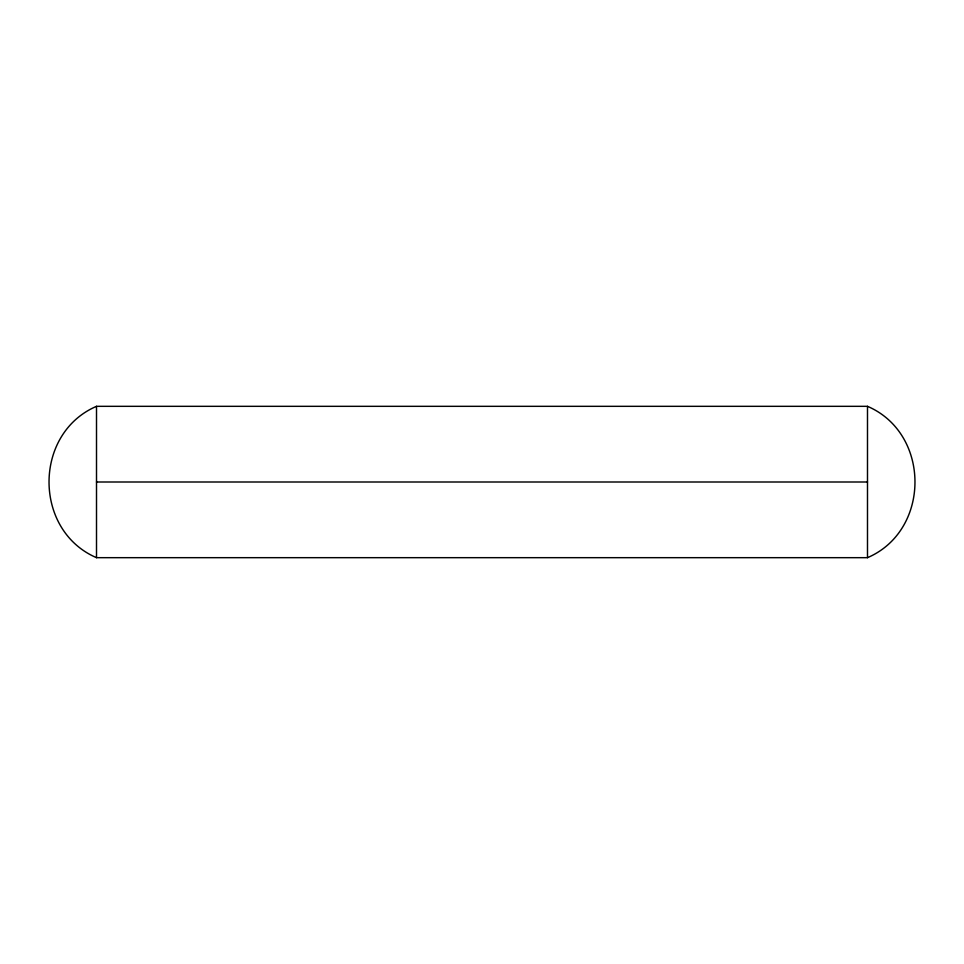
<?xml version="1.0" encoding="UTF-8"?>
<svg xmlns="http://www.w3.org/2000/svg" width="964" height="964" viewBox="0 0 964 964"><rect width="100%" height="100%" fill="white"/><g stroke="black" fill="none" stroke-linecap="round" stroke-linejoin="round"><path stroke-width="1.45" d="M96.508 406.326C33.21 433.463 33.21 530.537 96.508 557.674L867.492 557.674C930.79 530.537 930.79 433.463 867.492 406.326L96.508 406.326L96.508 557.674M96.508 482L867.492 482M867.492 406.326L867.492 557.674"/></g></svg>
